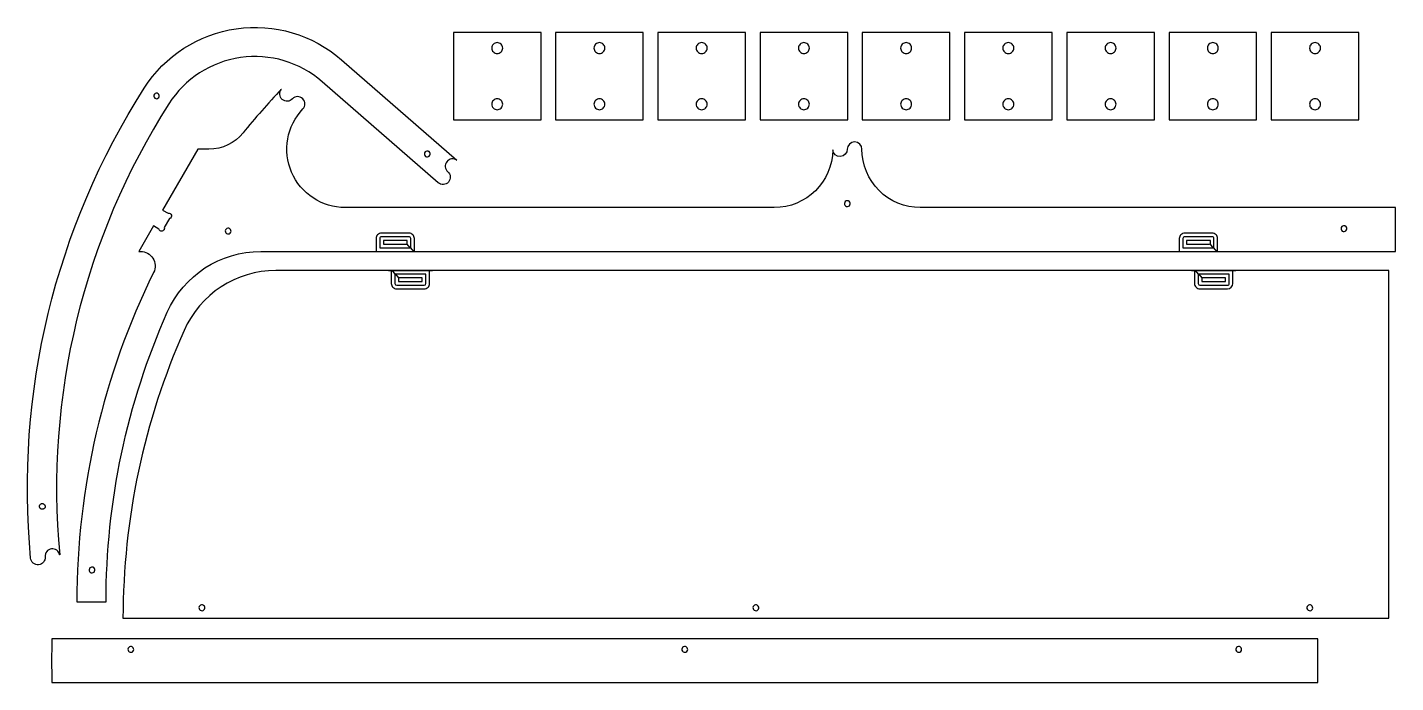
# Model space of a CAD drawing. Extents: x 1.3 to 95, y 1.6 to 46.5.
import ezdxf

# ---------------------------------------------------------------- set-up
doc = ezdxf.new("R2010")
doc.units = 0
for name, color, linetype in [('HINGE_BARREL', 6, 'CONTINUOUS'), ('POCKET_FOR_HINGE', 4, 'CONTINUOUS'), ('THROUGH_CUT', 18, 'CONTINUOUS')]:
    doc.layers.add(name, color=color, linetype=linetype)

msp = doc.modelspace()

# ---------------------------------------------------------------- linework, layer by layer
at = {"layer": 'HINGE_BARREL'}
for points in [[(24.993, 31.183), (28.018, 31.183)], [(79.993, 31.183), (83.018, 31.183)], [(26.034, 29.868), (29.059, 29.868)], [(81.034, 29.869), (84.059, 29.869)]]:
    msp.add_lwpolyline(points, dxfattribs=at)
at = {"layer": 'POCKET_FOR_HINGE'}
for points in [[(27.818, 31.171), (27.818, 32.063, 0.414214), (27.445, 32.436), (25.565, 32.436, 0.414214), (25.193, 32.063), (25.193, 31.171), (27.768, 31.171), (27.568, 31.421), (27.568, 32.063, 0.414214), (27.445, 32.186), (25.565, 32.186, 0.414214), (25.443, 32.063), (25.443, 31.421), (27.518, 31.421), (27.318, 31.671), (27.318, 31.936), (25.693, 31.936), (25.693, 31.671), (27.268, 31.671)], [(82.818, 31.171), (82.818, 32.063, 0.414214), (82.445, 32.436), (80.565, 32.436, 0.414214), (80.193, 32.063), (80.193, 31.171), (82.768, 31.171), (82.568, 31.421), (82.568, 32.063, 0.414214), (82.445, 32.186), (80.565, 32.186, 0.414214), (80.443, 32.063), (80.443, 31.421), (82.518, 31.421), (82.318, 31.671), (82.318, 31.936), (80.693, 31.936), (80.693, 31.671), (82.268, 31.671)], [(26.234, 29.882), (26.234, 28.989, 0.414214), (26.607, 28.617), (28.487, 28.617, 0.414214), (28.859, 28.989), (28.859, 29.882), (26.284, 29.882), (26.484, 29.632), (26.484, 28.989, 0.414213), (26.607, 28.867), (28.487, 28.867, 0.414213), (28.609, 28.989), (28.609, 29.632), (26.534, 29.632), (26.734, 29.382), (26.734, 29.117), (28.359, 29.117), (28.359, 29.382), (26.784, 29.382)], [(81.234, 29.882), (81.234, 28.989, 0.414214), (81.607, 28.617), (83.487, 28.617, 0.414213), (83.859, 28.989), (83.859, 29.882), (81.284, 29.882), (81.484, 29.632), (81.484, 28.989, 0.414213), (81.607, 28.867), (83.487, 28.867, 0.414214), (83.609, 28.989), (83.609, 29.632), (81.534, 29.632), (81.734, 29.382), (81.734, 29.117), (83.359, 29.117), (83.359, 29.382), (81.784, 29.382)]]:
    msp.add_lwpolyline(points, format="xyb", dxfattribs=at)
at = {"layer": 'THROUGH_CUT'}
for points in [[(1.54, 10.167, -0.166932), (9.319, 42.372, -0.45862), (22.821, 44.315), (30.727, 37.423, -0.956278), (30.726, 37.422, 0.956278), (30.104, 36.64, -0.414214), (30.152, 35.935, -0.414214), (29.446, 35.886), (21.507, 42.808, 0.45862), (11.006, 41.296, 0.166699), (3.528, 10.398, -0.956055), (3.526, 10.398, 0.956489), (2.536, 10.26, -1)], [(33.488, 45.488, 0.414214), (33.113, 45.113, 0.414214), (33.488, 44.738, 0.414214), (33.863, 45.113, 0.414214)], [(40.488, 45.488, 0.414214), (40.113, 45.113, 0.414214), (40.488, 44.738, 0.414214), (40.863, 45.113, 0.414214)], [(47.488, 45.488, 0.414214), (47.113, 45.113, 0.414214), (47.488, 44.738, 0.414214), (47.863, 45.113, 0.414214)], [(54.488, 45.488, 0.414214), (54.113, 45.113, 0.414214), (54.488, 44.738, 0.414214), (54.863, 45.113, 0.414214)], [(61.488, 45.488, 0.414214), (61.113, 45.113, 0.414214), (61.488, 44.738, 0.414214), (61.863, 45.113, 0.414214)], [(68.488, 45.488, 0.414214), (68.113, 45.113, 0.414214), (68.488, 44.738, 0.414214), (68.863, 45.113, 0.414214)], [(75.488, 45.488, 0.414214), (75.113, 45.113, 0.414214), (75.488, 44.738, 0.414214), (75.863, 45.113, 0.414214)], [(82.488, 45.488, 0.414214), (82.113, 45.113, 0.414214), (82.488, 44.738, 0.414214), (82.863, 45.113, 0.414214)], [(89.488, 45.488, 0.414214), (89.113, 45.113, 0.414214), (89.488, 44.738, 0.414214), (89.863, 45.113, 0.414214)], [(95.005, 31.183), (95.005, 34.183), (62.46, 34.183, -0.414214), (58.46, 38.183, 1), (57.46, 38.183, -0.958729), (56.462, 38.141, 0.953685), (56.46, 38.141, -0.41113), (52.46, 34.183), (23.085, 34.183, -0.659022), (20.185, 40.939, 1), (19.461, 41.628, -0.956067), (18.706, 42.283, 0.956489), (18.705, 42.284, 0.019503), (16.082, 39.294, -0.22617), (13.752, 38.183), (12.981, 38.183), (10.579, 34.016), (10.952, 33.795, -1), (11.048, 33.429), (10.692, 32.812, -1), (10.322, 32.715), (9.95, 32.936), (8.939, 31.183), (9.067, 31.183, -0.555753), (9.964, 29.741, 0.115054), (4.703, 7.181), (6.703, 7.181, -0.104561), (10.897, 27.015, -0.296798), (17.297, 31.183)], [(10.053, 41.678, 0.974157), (10.28, 41.983, 0.974157), (10.038, 41.691, 0.013091), (10.045, 41.684, 0.013091)], [(33.488, 41.638, 0.414214), (33.113, 41.263, 0.414214), (33.488, 40.888, 0.414214), (33.863, 41.263, 0.414214)], [(40.488, 41.638, 0.414214), (40.113, 41.263, 0.414214), (40.488, 40.888, 0.414214), (40.863, 41.263, 0.414214)], [(47.488, 41.638, 0.414214), (47.113, 41.263, 0.414214), (47.488, 40.888, 0.414214), (47.863, 41.263, 0.414214)], [(54.488, 41.638, 0.414214), (54.113, 41.263, 0.414214), (54.488, 40.888, 0.414214), (54.863, 41.263, 0.414214)], [(61.488, 41.638, 0.414214), (61.113, 41.263, 0.414214), (61.488, 40.888, 0.414214), (61.863, 41.263, 0.414214)], [(68.488, 41.638, 0.414214), (68.113, 41.263, 0.414214), (68.488, 40.888, 0.414214), (68.863, 41.263, 0.414214)], [(75.488, 41.638, 0.414214), (75.113, 41.263, 0.414214), (75.488, 40.888, 0.414214), (75.863, 41.263, 0.414214)], [(82.488, 41.638, 0.414214), (82.113, 41.263, 0.414214), (82.488, 40.888, 0.414214), (82.863, 41.263, 0.414214)], [(89.488, 41.638, 0.414214), (89.113, 41.263, 0.414214), (89.488, 40.888, 0.414214), (89.863, 41.263, 0.414214)], [(28.675, 38.055, 0.823734), (28.647, 37.665, 0.824147), (28.819, 38.016, 0.096403), (28.751, 38.05, 0.096651)], [(57.438, 34.656, 0.823734), (57.41, 34.265, 0.824147), (57.582, 34.617, 0.096403), (57.514, 34.65, 0.096651)], [(91.441, 32.939, 0.823734), (91.413, 32.549, 0.824147), (91.586, 32.9, 0.096403), (91.517, 32.934, 0.096651)], [(15.039, 32.776, 0.823734), (15.012, 32.385, 0.824147), (15.184, 32.737, 0.096403), (15.115, 32.771, 0.096651)], [(7.864, 6.048), (94.547, 6.048), (94.547, 29.869), (18.339, 29.868, 0.296798), (12.047, 25.773, 0.104251)], [(2.365, 13.909, -0.823734), (2.392, 13.518, -0.824147), (2.221, 13.871, -0.096403), (2.289, 13.904, -0.096651)], [(5.718, 9.558, 0.823734), (5.69, 9.167, 0.824147), (5.862, 9.519, 0.096403), (5.794, 9.553, 0.096651)], [(13.243, 6.966, 0.823734), (13.215, 6.575, 0.824147), (13.388, 6.927, 0.096403), (13.319, 6.961, 0.096651)], [(51.173, 6.966, 0.823734), (51.146, 6.575, 0.824147), (51.318, 6.927, 0.096403), (51.249, 6.961, 0.096651)], [(89.104, 6.966, 0.823734), (89.076, 6.575, 0.824147), (89.249, 6.927, 0.096403), (89.18, 6.961, 0.096651)], [(3, 4.638, 0.016559), (3, 1.638), (89.68, 1.638), (89.68, 4.638)], [(8.377, 4.117, 0.823734), (8.349, 3.726, 0.824147), (8.521, 4.078, 0.096403), (8.453, 4.111, 0.096651)], [(46.307, 4.117, 0.823734), (46.279, 3.726, 0.824147), (46.452, 4.078, 0.096403), (46.383, 4.111, 0.096651)], [(84.238, 4.117, 0.823734), (84.21, 3.726, 0.824147), (84.382, 4.078, 0.096403), (84.314, 4.111, 0.096651)]]:
    msp.add_lwpolyline(points, format="xyb", close=True, dxfattribs=at)
for points in [[(30.488, 40.188), (36.488, 40.188), (36.488, 46.188), (30.488, 46.188)], [(37.488, 40.188), (43.488, 40.188), (43.488, 46.188), (37.488, 46.188)], [(44.488, 40.188), (50.488, 40.188), (50.488, 46.188), (44.488, 46.188)], [(51.488, 40.188), (57.488, 40.188), (57.488, 46.188), (51.488, 46.188)], [(58.488, 40.188), (64.488, 40.188), (64.488, 46.188), (58.488, 46.188)], [(65.488, 40.188), (71.488, 40.188), (71.488, 46.188), (65.488, 46.188)], [(72.488, 40.188), (78.488, 40.188), (78.488, 46.188), (72.488, 46.188)], [(79.488, 40.188), (85.488, 40.188), (85.488, 46.188), (79.488, 46.188)], [(86.488, 40.188), (92.488, 40.188), (92.488, 46.188), (86.488, 46.188)]]:
    msp.add_lwpolyline(points, close=True, dxfattribs=at)

doc.saveas('drawing.dxf')
